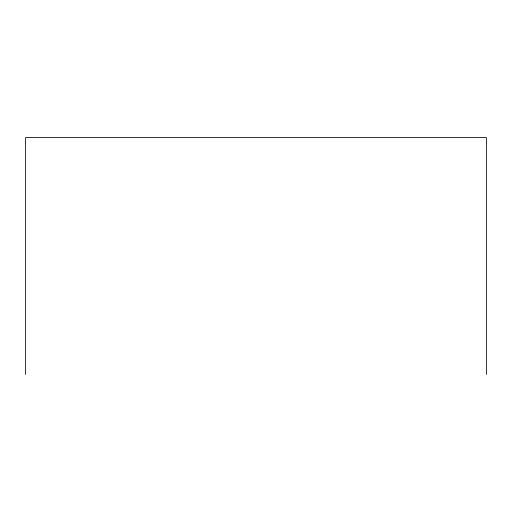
<?xml version="1.0" encoding="UTF-8"?>
<svg xmlns="http://www.w3.org/2000/svg" width="512" height="512" viewBox="0 0 512 512"><rect width="100%" height="100%" fill="white"/><g stroke="black" fill="none" stroke-linecap="round" stroke-linejoin="round"><path stroke-width="0.77" d="M486.4 374.394L486.4 137.606L25.6 137.606L25.6 374.394"/></g></svg>
